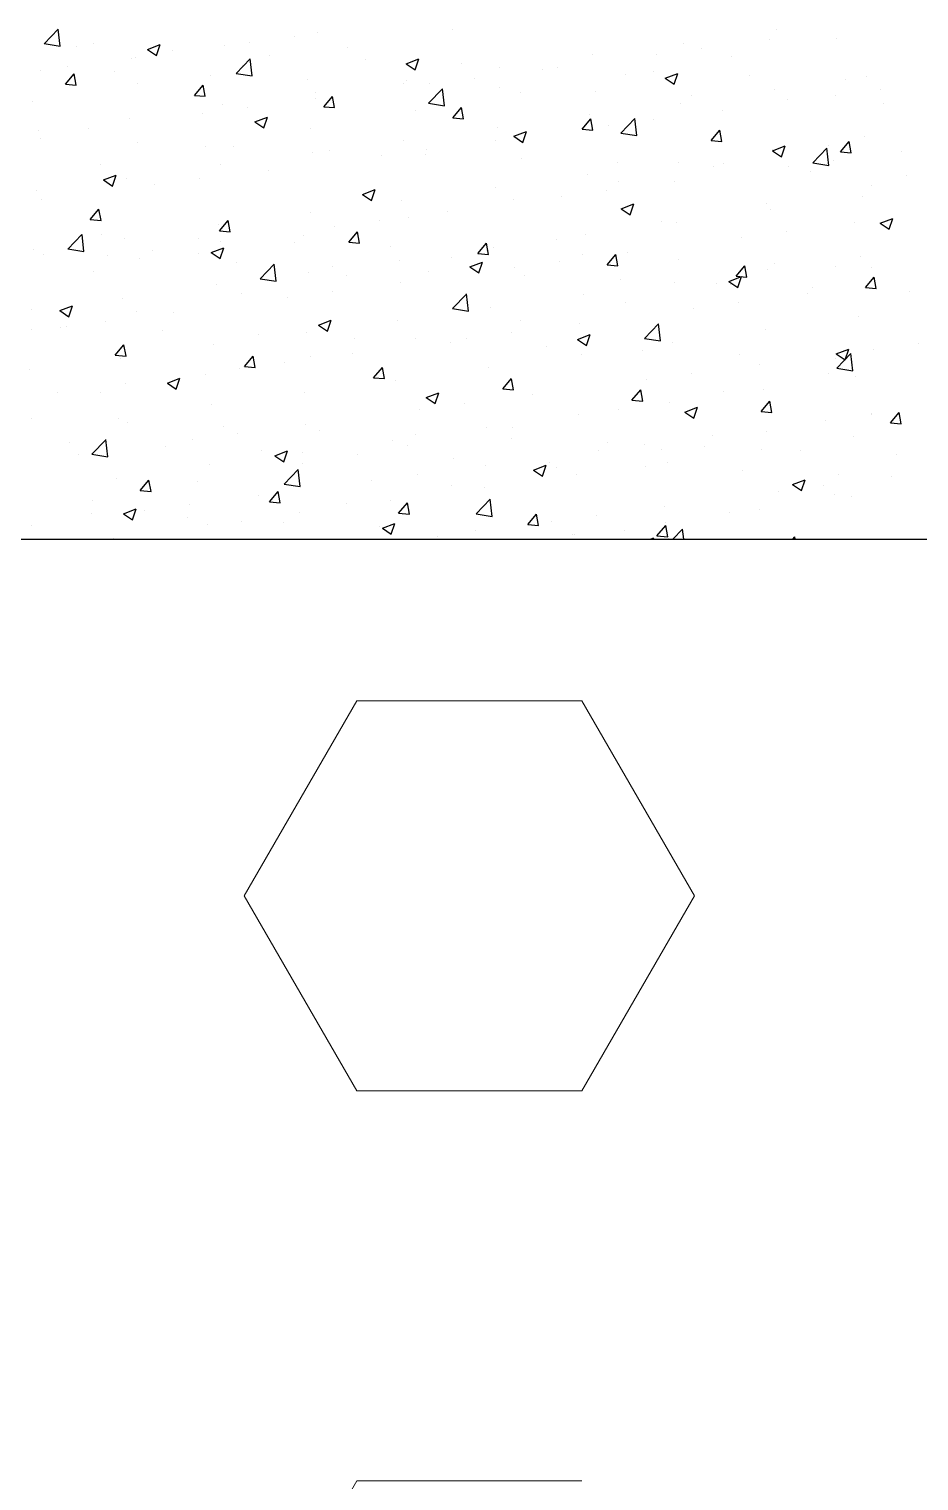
# Model space of a CAD drawing. Header units: millimetres. Extents: x 331487 to 517269, y 198509 to 399936.
# Drawn here: x 396103 to 396597, y 384136 to 384942 of the extents above; entities that cross this region are included whole.
import ezdxf

# ---------------------------------------------------------------- set-up
doc = ezdxf.new("R2010")
doc.units = ezdxf.units.MM
doc.header["$MEASUREMENT"] = 0
doc.linetypes.add('DASHED', pattern=[0.75, 0.5, -0.25])
doc.layers.add('9th_Sunk', color=251, linetype='DASHED', lineweight=5)
doc.layers.add('COLUMN', color=6, linetype='Continuous')

msp = doc.modelspace()

# ---------------------------------------------------------------- linework, layer by layer
at = {"layer": '9th_Sunk', "linetype": 'Continuous'}
for p, q in [((396222.3, 384461.02), (396284.8, 384569.28)), ((396284.8, 384569.28), (396409.8, 384569.28)), ((396472.3, 384461.02), (396409.8, 384569.28)), ((396284.8, 384352.77), (396222.3, 384461.02)), ((396409.8, 384352.77), (396472.3, 384461.02)), ((396284.8, 384352.77), (396409.8, 384352.77)), ((396222.3, 384028.01), (396284.8, 384136.26)), ((396284.8, 384136.26), (396409.8, 384136.26))]:
    msp.add_line(p, q, dxfattribs=at)
at = {"layer": 'COLUMN', "color": 2, "linetype": 'Continuous'}
for p, q in [((396111.22, 384934.07), (396119.01, 384942.19)), ((396120.13, 384932.7), (396119.02, 384942.2)), ((396262.95, 384940.37), (396262.95, 384940.37)), ((396337.82, 384942.1), (396337.82, 384942.1)), ((396517.98, 384941.92), (396517.98, 384941.92)), ((396111.23, 384934.08), (396120.13, 384932.7)), ((396129.36, 384932.26), (396129.36, 384932.26)), ((396138.9, 384934.03), (396138.9, 384934.03)), ((396168.63, 384930.93), (396175.63, 384933.61)), ((396168.63, 384930.93), (396173.6, 384927.57)), ((396173.6, 384927.57), (396175.63, 384933.61)), ((396211.61, 384933.33), (396211.61, 384933.33)), ((396225.29, 384934.54), (396225.29, 384934.54)), ((396250.33, 384937.84), (396250.33, 384937.84)), ((396279.5, 384932.09), (396279.5, 384932.09)), ((396466.04, 384934.42), (396466.04, 384934.42)), ((396476.14, 384931.59), (396476.14, 384931.59)), ((396514.02, 384936.58), (396514.02, 384936.58)), ((396550.97, 384937.14), (396550.97, 384937.14)), ((396159.67, 384925.83), (396159.67, 384925.83)), ((396162.14, 384926.23), (396162.14, 384926.23)), ((396182.74, 384930.01), (396182.74, 384930.01)), ((396217.94, 384917.52), (396225.73, 384925.63)), ((396221.18, 384922.08), (396221.18, 384922.08)), ((396226.85, 384916.15), (396225.74, 384925.65)), ((396236.12, 384927.75), (396236.12, 384927.75)), ((396289.51, 384925.49), (396289.51, 384925.49)), ((396312.34, 384922.92), (396319.34, 384925.6)), ((396312.34, 384922.92), (396317.32, 384919.56)), ((396317.31, 384919.56), (396319.34, 384925.6)), ((396342.89, 384923.24), (396342.89, 384923.24)), ((396415.53, 384928.02), (396415.53, 384928.02)), ((396451.11, 384928.29), (396451.11, 384928.29)), ((396492.65, 384927.13), (396492.65, 384927.13)), ((396109.16, 384919.43), (396109.16, 384919.43)), ((396123.02, 384911.65), (396127.84, 384917.39)), ((396124.26, 384921.24), (396124.26, 384921.24)), ((396128.99, 384911.12), (396127.84, 384917.39)), ((396150.45, 384918.83), (396150.45, 384918.83)), ((396203.83, 384916.57), (396203.83, 384916.57)), ((396217.96, 384917.53), (396226.85, 384916.15)), ((396257.21, 384914.32), (396257.21, 384914.32)), ((396350.08, 384914.99), (396350.08, 384914.99)), ((396364.19, 384920.98), (396364.19, 384920.98)), ((396387.95, 384919.98), (396387.95, 384919.98)), ((396396.27, 384920.98), (396396.27, 384920.98)), ((396434.33, 384917.12), (396434.33, 384917.12)), ((396449.65, 384918.73), (396449.65, 384918.73)), ((396456.06, 384914.91), (396463.06, 384917.6)), ((396456.06, 384914.91), (396461.03, 384911.55)), ((396461.03, 384911.55), (396463.05, 384917.59)), ((396503.04, 384916.47), (396503.04, 384916.47)), ((396556.42, 384914.22), (396556.42, 384914.22)), ((396568.11, 384915.67), (396568.11, 384915.67)), ((396123.02, 384911.65), (396129, 384911.13)), ((396162.86, 384912.07), (396162.86, 384912.07)), ((396194.74, 384905.37), (396199.57, 384911.12)), ((396200.72, 384904.85), (396199.56, 384911.11)), ((396261.74, 384907.08), (396261.74, 384907.08)), ((396310.59, 384912.06), (396310.59, 384912.06)), ((396312.25, 384913.48), (396312.25, 384913.48)), ((396324.67, 384900.96), (396332.46, 384909.08)), ((396325.05, 384911.7), (396325.05, 384911.7)), ((396333.57, 384899.6), (396332.47, 384909.09)), ((396363.97, 384909.81), (396363.97, 384909.81)), ((396376.01, 384907.11), (396376.01, 384907.11)), ((396417.36, 384907.55), (396417.36, 384907.55)), ((396516.76, 384908.63), (396516.76, 384908.63)), ((396575.9, 384908.74), (396575.9, 384908.74)), ((396104.55, 384902.06), (396104.55, 384902.06)), ((396194.74, 384905.37), (396200.72, 384904.85)), ((396210.39, 384900.04), (396210.39, 384900.04)), ((396224.02, 384898.4), (396224.02, 384898.4)), ((396261.89, 384903.38), (396261.89, 384903.38)), ((396266.47, 384899.1), (396271.29, 384904.84)), ((396266.47, 384899.1), (396272.45, 384898.58)), ((396272.45, 384898.57), (396271.29, 384904.84)), ((396324.68, 384900.98), (396333.57, 384899.6)), ((396338.2, 384892.82), (396343.02, 384898.57)), ((396344.17, 384892.29), (396343.02, 384898.56)), ((396464.82, 384901.13), (396464.82, 384901.13)), ((396470.74, 384905.3), (396470.74, 384905.3)), ((396524.12, 384903.04), (396524.12, 384903.04)), ((396550.86, 384905.45), (396550.86, 384905.45)), ((396577.5, 384900.78), (396577.5, 384900.78)), ((396158.45, 384892.54), (396158.45, 384892.54)), ((396198.99, 384895.1), (396198.99, 384895.1)), ((396228.32, 384890.66), (396235.32, 384893.35)), ((396228.32, 384890.66), (396233.3, 384887.31)), ((396233.29, 384887.31), (396235.32, 384893.35)), ((396317.69, 384897.1), (396317.69, 384897.1)), ((396338.2, 384892.82), (396344.17, 384892.3)), ((396409.92, 384886.55), (396414.74, 384892.29)), ((396414.31, 384894.73), (396414.31, 384894.73)), ((396415.9, 384886.02), (396414.74, 384892.29)), ((396431.39, 384884.41), (396439.18, 384892.53)), ((396440.3, 384883.04), (396439.19, 384892.54)), ((396449.84, 384892.15), (396449.84, 384892.15)), ((396487.71, 384897.13), (396487.71, 384897.13)), ((396107.94, 384886.14), (396107.94, 384886.14)), ((396135.83, 384886.79), (396135.83, 384886.79)), ((396259.37, 384887.09), (396259.37, 384887.09)), ((396362.97, 384887.69), (396362.97, 384887.69)), ((396372.03, 384882.65), (396379.04, 384885.34)), ((396372.03, 384882.65), (396377.01, 384879.3)), ((396377.01, 384879.3), (396379.03, 384885.34)), ((396409.92, 384886.55), (396415.9, 384886.03)), ((396424.8, 384888.85), (396424.8, 384888.85)), ((396431.4, 384884.42), (396440.3, 384883.04)), ((396481.65, 384880.27), (396486.47, 384886.02)), ((396487.62, 384879.74), (396486.47, 384886.01)), ((396566.89, 384882.38), (396566.89, 384882.38)), ((396109.47, 384881.43), (396109.47, 384881.43)), ((396162.85, 384879.17), (396162.85, 384879.17)), ((396201.05, 384877.08), (396201.05, 384877.08)), ((396216.23, 384876.92), (396216.23, 384876.92)), ((396260.52, 384873.79), (396260.52, 384873.79)), ((396269.61, 384874.66), (396269.61, 384874.66)), ((396311.03, 384880.19), (396311.03, 384880.19)), ((396323.77, 384875.55), (396323.77, 384875.55)), ((396361.65, 384880.54), (396361.65, 384880.54)), ((396481.65, 384880.27), (396487.63, 384879.75)), ((396515.55, 384875.34), (396515.55, 384875.34)), ((396515.75, 384874.65), (396522.75, 384877.33)), ((396515.75, 384874.65), (396520.72, 384871.29)), ((396520.72, 384871.29), (396522.75, 384877.33)), ((396538.12, 384867.86), (396545.91, 384875.98)), ((396547.02, 384866.49), (396545.92, 384875.99)), ((396546.84, 384877.47), (396546.84, 384877.47)), ((396553.37, 384874), (396558.2, 384879.74)), ((396553.38, 384874), (396559.35, 384873.48)), ((396559.35, 384873.47), (396558.19, 384879.74)), ((396587.47, 384874.29), (396587.47, 384874.29)), ((396142.74, 384867.06), (396142.74, 384867.06)), ((396209.18, 384866.75), (396209.18, 384866.75)), ((396298.74, 384872.26), (396298.74, 384872.26)), ((396322.99, 384872.41), (396322.99, 384872.41)), ((396376.38, 384870.15), (396376.38, 384870.15)), ((396429.76, 384867.9), (396429.76, 384867.9)), ((396463.61, 384867.84), (396463.61, 384867.84)), ((396483.14, 384865.64), (396483.14, 384865.64)), ((396488.52, 384867.46), (396488.52, 384867.46)), ((396524.56, 384866.01), (396524.56, 384866.01)), ((396538.13, 384867.87), (396547.02, 384866.49)), ((396549.59, 384869.3), (396549.59, 384869.3)), ((396144.3, 384858.41), (396151.3, 384861.1)), ((396144.3, 384858.41), (396149.27, 384855.06)), ((396149.27, 384855.05), (396151.3, 384861.1)), ((396157.24, 384859.25), (396157.24, 384859.25)), ((396197.71, 384858.96), (396197.71, 384858.96)), ((396235.59, 384863.94), (396235.59, 384863.94)), ((396413.1, 384861.44), (396413.1, 384861.44)), ((396461.4, 384857.69), (396461.4, 384857.69)), ((396536.52, 384863.39), (396536.52, 384863.39)), ((396589.91, 384861.13), (396589.91, 384861.13)), ((396106.73, 384852.85), (396106.73, 384852.85)), ((396172.68, 384855.66), (396172.68, 384855.66)), ((396288.01, 384850.4), (396295.01, 384853.09)), ((396288.01, 384850.4), (396292.99, 384847.05)), ((396292.98, 384847.05), (396295.01, 384853.09)), ((396361.75, 384854.4), (396361.75, 384854.4)), ((396423.53, 384852.71), (396423.53, 384852.71)), ((396430.2, 384857.45), (396430.2, 384857.45)), ((396570.8, 384855.52), (396570.8, 384855.52)), ((396109.52, 384847.35), (396109.52, 384847.35)), ((396136.89, 384836.43), (396141.71, 384842.18)), ((396142.87, 384835.9), (396141.71, 384842.17)), ((396309.81, 384846.9), (396309.81, 384846.9)), ((396371.88, 384847.44), (396371.88, 384847.44)), ((396398.5, 384849.41), (396398.5, 384849.41)), ((396431.72, 384842.39), (396438.73, 384845.08)), ((396431.72, 384842.39), (396436.7, 384839.04)), ((396436.7, 384839.04), (396438.72, 384845.08)), ((396512.48, 384845.5), (396512.48, 384845.5)), ((396514.33, 384842.05), (396514.33, 384842.05)), ((396565.67, 384849.09), (396565.67, 384849.09)), ((396136.89, 384836.43), (396142.87, 384835.91)), ((396207.96, 384833.46), (396207.96, 384833.46)), ((396208.62, 384830.15), (396213.44, 384835.9)), ((396214.6, 384829.63), (396213.44, 384835.89)), ((396259.3, 384840.5), (396259.3, 384840.5)), ((396297.47, 384836.11), (396297.47, 384836.11)), ((396313.56, 384837.43), (396313.56, 384837.43)), ((396335.34, 384841.1), (396335.34, 384841.1)), ((396454.16, 384835.49), (396454.16, 384835.49)), ((396462.39, 384834.55), (396462.39, 384834.55)), ((396561.16, 384834.85), (396561.16, 384834.85)), ((396575.44, 384834.38), (396582.44, 384837.07)), ((396575.44, 384834.38), (396580.41, 384831.03)), ((396580.41, 384831.03), (396582.44, 384837.07)), ((396124.48, 384820.1), (396132.27, 384828.22)), ((396133.38, 384818.74), (396132.28, 384828.23)), ((396143.37, 384828.07), (396143.37, 384828.07)), ((396156.02, 384825.96), (396156.02, 384825.96)), ((396196.76, 384825.82), (396196.76, 384825.82)), ((396208.62, 384830.15), (396214.6, 384829.63)), ((396255.24, 384827.42), (396255.24, 384827.42)), ((396272.43, 384832.81), (396272.43, 384832.81)), ((396280.35, 384823.88), (396285.17, 384829.62)), ((396286.32, 384823.35), (396285.17, 384829.62)), ((396395.84, 384825.48), (396395.84, 384825.48)), ((396411.88, 384828.15), (396411.88, 384828.15)), ((396498.25, 384826.57), (396498.25, 384826.57)), ((396523.28, 384829.86), (396523.28, 384829.86)), ((396105.51, 384819.56), (396105.51, 384819.56)), ((396124.49, 384820.12), (396133.38, 384818.74)), ((396171.41, 384819.51), (396171.41, 384819.51)), ((396196.93, 384817.41), (396196.93, 384817.41)), ((396203.99, 384818.15), (396210.99, 384820.84)), ((396203.99, 384818.15), (396208.96, 384814.79)), ((396208.96, 384814.79), (396210.99, 384820.83)), ((396209.28, 384824.5), (396209.28, 384824.5)), ((396250.14, 384823.56), (396250.14, 384823.56)), ((396280.35, 384823.88), (396286.32, 384823.36)), ((396303.52, 384821.31), (396303.52, 384821.31)), ((396352.07, 384817.6), (396356.89, 384823.35)), ((396352.07, 384817.6), (396358.05, 384817.08)), ((396358.05, 384817.08), (396356.89, 384823.34)), ((396356.9, 384819.05), (396356.9, 384819.05)), ((396360.54, 384821.11), (396360.54, 384821.11)), ((396435.1, 384818.25), (396435.1, 384818.25)), ((396111.08, 384816.9), (396111.08, 384816.9)), ((396146.37, 384816.22), (396146.37, 384816.22)), ((396164.46, 384814.64), (396164.46, 384814.64)), ((396217.84, 384812.39), (396217.84, 384812.39)), ((396231.2, 384803.55), (396238.99, 384811.67)), ((396240.11, 384802.18), (396239, 384811.68)), ((396271.22, 384810.13), (396271.22, 384810.13)), ((396308.6, 384813.61), (396308.6, 384813.61)), ((396337.52, 384815.47), (396337.52, 384815.47)), ((396347.7, 384810.14), (396354.7, 384812.83)), ((396347.7, 384810.14), (396352.68, 384806.78)), ((396352.67, 384806.78), (396354.7, 384812.83)), ((396372.19, 384809.97), (396372.19, 384809.97)), ((396397.22, 384813.27), (396397.22, 384813.27)), ((396410.29, 384816.8), (396410.29, 384816.8)), ((396423.8, 384811.33), (396428.62, 384817.07)), ((396423.8, 384811.33), (396429.78, 384810.81)), ((396429.77, 384810.8), (396428.62, 384817.07)), ((396463.67, 384814.54), (396463.67, 384814.54)), ((396495.52, 384805.05), (396500.34, 384810.8)), ((396501.5, 384804.53), (396500.34, 384810.79)), ((396517.05, 384812.29), (396517.05, 384812.29)), ((396550.67, 384810.51), (396550.67, 384810.51)), ((396564.46, 384815.8), (396564.46, 384815.8)), ((396570.43, 384810.03), (396570.43, 384810.03)), ((396138.61, 384807.4), (396138.61, 384807.4)), ((396231.21, 384803.56), (396240.11, 384802.18)), ((396258.09, 384807.21), (396258.09, 384807.21)), ((396279.21, 384805.46), (396279.21, 384805.46)), ((396309.03, 384801.66), (396309.03, 384801.66)), ((396324.61, 384807.88), (396324.61, 384807.88)), ((396377.99, 384805.62), (396377.99, 384805.62)), ((396431.37, 384803.37), (396431.37, 384803.37)), ((396461.18, 384801.26), (396461.18, 384801.26)), ((396484.75, 384801.11), (396484.75, 384801.11)), ((396491.42, 384802.13), (396498.42, 384804.82)), ((396491.42, 384802.13), (396496.39, 384798.78)), ((396495.52, 384805.05), (396501.5, 384804.53)), ((396496.39, 384798.77), (396498.41, 384804.82)), ((396513.11, 384808.76), (396513.11, 384808.76)), ((396567.25, 384798.78), (396572.07, 384804.52)), ((396573.23, 384798.25), (396572.07, 384804.52)), ((396206.74, 384800.17), (396206.74, 384800.17)), ((396220.89, 384795.45), (396220.89, 384795.45)), ((396246.13, 384793.37), (396246.13, 384793.37)), ((396271.16, 384796.67), (396271.16, 384796.67)), ((396337.93, 384787), (396345.71, 384795.12)), ((396346.83, 384785.63), (396345.73, 384795.13)), ((396410.66, 384794.86), (396410.66, 384794.86)), ((396492.35, 384800.5), (396492.35, 384800.5)), ((396534.85, 384795.41), (396534.85, 384795.41)), ((396538.13, 384798.85), (396538.13, 384798.85)), ((396567.25, 384798.78), (396573.23, 384798.26)), ((396591.52, 384796.6), (396591.52, 384796.6)), ((396104.29, 384786.27), (396104.29, 384786.27)), ((396119.97, 384785.9), (396126.97, 384788.58)), ((396119.97, 384785.9), (396124.94, 384782.54)), ((396124.94, 384782.54), (396126.97, 384788.58)), ((396154.81, 384792.67), (396154.81, 384792.67)), ((396162.57, 384785.44), (396162.57, 384785.44)), ((396182.97, 384785.06), (396182.97, 384785.06)), ((396337.94, 384787.01), (396346.83, 384785.63)), ((396359.32, 384787.82), (396359.32, 384787.82)), ((396434.03, 384790.49), (396434.03, 384790.49)), ((396471.94, 384787.13), (396471.94, 384787.13)), ((396496.98, 384790.42), (396496.98, 384790.42)), ((396123.48, 384777.24), (396123.48, 384777.24)), ((396145.1, 384780.07), (396145.1, 384780.07)), ((396263.68, 384777.89), (396270.68, 384780.57)), ((396263.68, 384777.89), (396268.65, 384774.53)), ((396268.65, 384774.53), (396270.68, 384780.57)), ((396307.38, 384780.32), (396307.38, 384780.32)), ((396375.72, 384780.48), (396375.72, 384780.48)), ((396408.79, 384778.81), (396408.79, 384778.81)), ((396444.65, 384770.45), (396452.44, 384778.57)), ((396453.56, 384769.08), (396452.45, 384778.58)), ((396563.24, 384782.51), (396563.24, 384782.51)), ((396104.25, 384775.43), (396104.25, 384775.43)), ((396120.06, 384776.78), (396120.06, 384776.78)), ((396176.86, 384774.99), (396176.86, 384774.99)), ((396230.24, 384772.73), (396230.24, 384772.73)), ((396256.87, 384773.92), (396256.87, 384773.92)), ((396283.63, 384770.48), (396283.63, 384770.48)), ((396317.4, 384770.47), (396317.4, 384770.47)), ((396345.88, 384770.53), (396345.88, 384770.53)), ((396370.92, 384773.82), (396370.92, 384773.82)), ((396407.39, 384769.88), (396414.39, 384772.57)), ((396407.39, 384769.88), (396412.37, 384766.52)), ((396412.36, 384766.52), (396414.39, 384772.56)), ((396444.66, 384770.46), (396453.56, 384769.08)), ((396511.9, 384775.47), (396511.9, 384775.47)), ((396150.77, 384761.21), (396155.59, 384766.96)), ((396150.77, 384761.21), (396156.75, 384760.69)), ((396156.74, 384760.68), (396155.59, 384766.95)), ((396205.53, 384766.88), (396205.53, 384766.88)), ((396282.73, 384762.21), (396282.73, 384762.21)), ((396337.01, 384768.22), (396337.01, 384768.22)), ((396390.39, 384765.97), (396390.39, 384765.97)), ((396409.45, 384761.57), (396409.45, 384761.57)), ((396443.77, 384763.71), (396443.77, 384763.71)), ((396459.96, 384767.97), (396459.96, 384767.97)), ((396497.15, 384761.46), (396497.15, 384761.46)), ((396551.11, 384761.87), (396558.11, 384764.56)), ((396551.11, 384761.87), (396556.08, 384758.51)), ((396551.37, 384753.9), (396559.16, 384762.01)), ((396556.08, 384758.51), (396558.1, 384764.56)), ((396560.28, 384752.53), (396559.18, 384762.03)), ((396571.7, 384764.28), (396571.7, 384764.28)), ((396596.73, 384767.58), (396596.73, 384767.58)), ((396103.08, 384752.98), (396103.08, 384752.98)), ((396153.59, 384759.38), (396153.59, 384759.38)), ((396219.82, 384753.93), (396219.82, 384753.93)), ((396222.49, 384754.94), (396227.32, 384760.68)), ((396222.5, 384754.94), (396228.47, 384754.41)), ((396228.47, 384754.41), (396227.31, 384760.68)), ((396244.85, 384757.23), (396244.85, 384757.23)), ((396259.08, 384760.46), (396259.08, 384760.46)), ((396294.22, 384748.66), (396299.04, 384754.41)), ((396300.2, 384748.13), (396299.04, 384754.4)), ((396358.11, 384754.53), (396358.11, 384754.53)), ((396508.54, 384755.97), (396508.54, 384755.97)), ((396550.54, 384759.2), (396550.54, 384759.2)), ((396551.39, 384753.91), (396560.28, 384752.53)), ((396156.66, 384745.62), (396156.66, 384745.62)), ((396179.66, 384745.63), (396186.66, 384748.32)), ((396179.66, 384745.63), (396184.63, 384742.28)), ((396184.63, 384742.28), (396186.66, 384748.32)), ((396200.76, 384750.45), (396200.76, 384750.45)), ((396294.22, 384748.66), (396300.2, 384748.14)), ((396306.17, 384747.03), (396306.17, 384747.03)), ((396365.95, 384742.39), (396370.77, 384748.13)), ((396371.92, 384741.86), (396370.77, 384748.12)), ((396445.64, 384747.68), (396445.64, 384747.68)), ((396470.67, 384750.98), (396470.67, 384750.98)), ((396546.54, 384750.84), (396546.54, 384750.84)), ((396562.03, 384749.22), (396562.03, 384749.22)), ((396118.79, 384740.63), (396118.79, 384740.63)), ((396142.44, 384740.44), (396142.44, 384740.44)), ((396255.66, 384740.63), (396255.66, 384740.63)), ((396323.37, 384737.62), (396330.37, 384740.31)), ((396323.37, 384737.62), (396328.35, 384734.27)), ((396328.34, 384734.27), (396330.37, 384740.31)), ((396365.95, 384742.39), (396371.92, 384741.86)), ((396382.48, 384739.37), (396382.48, 384739.37)), ((396437.67, 384736.11), (396442.49, 384741.86)), ((396443.65, 384735.58), (396442.49, 384741.85)), ((396488.22, 384740.83), (396488.22, 384740.83)), ((396510.68, 384742.18), (396510.68, 384742.18)), ((396204.31, 384733.59), (396204.31, 384733.59)), ((396319.57, 384731.09), (396319.57, 384731.09)), ((396344.61, 384734.38), (396344.61, 384734.38)), ((396429.91, 384730.82), (396429.91, 384730.82)), ((396437.67, 384736.11), (396443.65, 384735.59)), ((396458.74, 384734.68), (396458.74, 384734.68)), ((396467.08, 384729.62), (396474.09, 384732.3)), ((396467.08, 384729.62), (396472.06, 384726.26)), ((396472.05, 384726.26), (396474.08, 384732.3)), ((396509.4, 384729.83), (396514.22, 384735.58)), ((396509.4, 384729.83), (396515.38, 384729.31)), ((396515.37, 384729.31), (396514.22, 384735.57)), ((396570.5, 384728.89), (396570.5, 384728.89)), ((396581.13, 384723.56), (396585.95, 384729.3)), ((396587.1, 384723.03), (396585.94, 384729.3)), ((396104.01, 384726.14), (396104.01, 384726.14)), ((396152.37, 384726.09), (396152.37, 384726.09)), ((396157.39, 384723.89), (396157.39, 384723.89)), ((396210.77, 384721.63), (396210.77, 384721.63)), ((396256.42, 384722.77), (396256.42, 384722.77)), ((396356.89, 384721.24), (396356.89, 384721.24)), ((396371.59, 384720.81), (396371.59, 384720.81)), ((396408.23, 384728.28), (396408.23, 384728.28)), ((396545.39, 384724.84), (396545.39, 384724.84)), ((396570.43, 384728.14), (396570.43, 384728.14)), ((396581.13, 384723.56), (396587.1, 384723.04)), ((396125.09, 384712.71), (396125.09, 384712.71)), ((396137.74, 384706.14), (396145.52, 384714.26)), ((396146.64, 384704.77), (396145.54, 384714.27)), ((396193.51, 384714.49), (396193.51, 384714.49)), ((396218.55, 384717.79), (396218.55, 384717.79)), ((396264.15, 384719.38), (396264.15, 384719.38)), ((396304.95, 384713.74), (396304.95, 384713.74)), ((396317.53, 384717.12), (396317.53, 384717.12)), ((396370.92, 384714.87), (396370.92, 384714.87)), ((396424.3, 384712.61), (396424.3, 384712.61)), ((396482.24, 384716.52), (396482.24, 384716.52)), ((396512.19, 384718.88), (396512.19, 384718.88)), ((396560.81, 384715.93), (396560.81, 384715.93)), ((396130.36, 384706.18), (396130.36, 384706.18)), ((396137.75, 384706.15), (396146.64, 384704.77)), ((396178.47, 384710.46), (396178.47, 384710.46)), ((396231.85, 384708.2), (396231.85, 384708.2)), ((396239.35, 384705.37), (396246.35, 384708.06)), ((396239.35, 384705.37), (396244.32, 384702.02)), ((396244.32, 384702.02), (396246.35, 384708.06)), ((396254.44, 384707.34), (396254.44, 384707.34)), ((396285.24, 384705.95), (396285.24, 384705.95)), ((396313.27, 384710.8), (396313.27, 384710.8)), ((396419.33, 384708.24), (396419.33, 384708.24)), ((396444.36, 384711.54), (396444.36, 384711.54)), ((396453.87, 384708.86), (396453.87, 384708.86)), ((396477.68, 384710.36), (396477.68, 384710.36)), ((396509.47, 384708.89), (396509.47, 384708.89)), ((396531.06, 384708.1), (396531.06, 384708.1)), ((396584.45, 384705.85), (396584.45, 384705.85)), ((396203.1, 384700.3), (396203.1, 384700.3)), ((396244.46, 384689.59), (396252.25, 384697.71)), ((396253.37, 384688.22), (396252.26, 384697.72)), ((396254.95, 384700.79), (396254.95, 384700.79)), ((396338.62, 384703.69), (396338.62, 384703.69)), ((396356.17, 384699.93), (396356.17, 384699.93)), ((396383.06, 384697.36), (396390.06, 384700.05)), ((396383.06, 384697.36), (396388.04, 384694.01)), ((396388.03, 384694.01), (396390.06, 384700.05)), ((396392, 384701.43), (396392, 384701.43)), ((396395.55, 384698.85), (396395.55, 384698.85)), ((396445.38, 384699.18), (396445.38, 384699.18)), ((396457.53, 384701.4), (396457.53, 384701.4)), ((396498.77, 384696.92), (396498.77, 384696.92)), ((396151.16, 384692.8), (396151.16, 384692.8)), ((396164.64, 384685.99), (396169.47, 384691.74)), ((396170.62, 384685.46), (396169.46, 384691.73)), ((396196.63, 384690.78), (396196.63, 384690.78)), ((396244.47, 384689.6), (396253.37, 384688.22)), ((396293.27, 384691.65), (396293.27, 384691.65)), ((396318.3, 384694.94), (396318.3, 384694.94)), ((396337.23, 384688.84), (396337.23, 384688.84)), ((396407.02, 384694.99), (396407.02, 384694.99)), ((396526.77, 384689.35), (396533.78, 384692.04)), ((396526.77, 384689.35), (396531.75, 384686)), ((396531.75, 384686), (396533.77, 384692.04)), ((396544.12, 384688.69), (396544.12, 384688.69)), ((396552.15, 384694.67), (396552.15, 384694.67)), ((396581.99, 384693.68), (396581.99, 384693.68)), ((396138.31, 384680.77), (396138.31, 384680.77)), ((396164.64, 384685.99), (396170.62, 384685.47)), ((396230.11, 384683.33), (396230.11, 384683.33)), ((396236.37, 384679.72), (396241.19, 384685.46)), ((396242.35, 384679.19), (396241.19, 384685.46)), ((396303.73, 384680.45), (396303.73, 384680.45)), ((396351.18, 384673.04), (396358.97, 384681.15)), ((396355.67, 384687.95), (396355.67, 384687.95)), ((396360.09, 384671.67), (396358.98, 384681.17)), ((396519.09, 384685.4), (396519.09, 384685.4)), ((396550.38, 384683.88), (396550.38, 384683.88)), ((396559.59, 384682.64), (396559.59, 384682.64)), ((396137.49, 384673.06), (396137.49, 384673.06)), ((396155.33, 384673.12), (396162.33, 384675.81)), ((396155.33, 384673.12), (396160.3, 384669.76)), ((396160.3, 384669.76), (396162.33, 384675.8)), ((396167.21, 384675.05), (396167.21, 384675.05)), ((396192.24, 384678.35), (396192.24, 384678.35)), ((396236.37, 384679.72), (396242.35, 384679.19)), ((396253.22, 384674.05), (396253.22, 384674.05)), ((396278.91, 384678.83), (396278.91, 384678.83)), ((396308.1, 384673.44), (396312.92, 384679.19)), ((396308.1, 384673.44), (396314.07, 384672.92)), ((396314.07, 384672.91), (396312.92, 384679.18)), ((396351.2, 384673.05), (396360.09, 384671.67)), ((396379.82, 384667.17), (396384.64, 384672.91)), ((396385.8, 384666.64), (396384.64, 384672.91)), ((396455.93, 384677.08), (396455.93, 384677.08)), ((396492.06, 384673.87), (396492.06, 384673.87)), ((396508.25, 384675.6), (396508.25, 384675.6)), ((396104.05, 384666.74), (396104.05, 384666.74)), ((396190.87, 384670.8), (396190.87, 384670.8)), ((396201.88, 384667.01), (396201.88, 384667.01)), ((396220.59, 384668.82), (396220.59, 384668.82)), ((396244.26, 384668.55), (396244.26, 384668.55)), ((396297.64, 384666.29), (396297.64, 384666.29)), ((396299.04, 384665.11), (396306.04, 384667.8)), ((396299.04, 384665.11), (396304.01, 384661.75)), ((396304.01, 384661.75), (396306.04, 384667.8)), ((396379.82, 384667.17), (396385.8, 384666.64)), ((396393.02, 384668.8), (396393.02, 384668.8)), ((396418.06, 384672.1), (396418.06, 384672.1)), ((396451.55, 384660.89), (396456.37, 384666.64)), ((396456.31, 384668.11), (396456.31, 384668.11)), ((396457.52, 384660.36), (396456.37, 384666.63)), ((396460.35, 384659.03), (396465.7, 384664.6)), ((396466.36, 384659.03), (396465.71, 384664.61)), ((396149.94, 384659.51), (396149.94, 384659.51)), ((396329.87, 384660.49), (396329.87, 384660.49)), ((396351.02, 384664.04), (396351.02, 384664.04)), ((396404.4, 384661.78), (396404.4, 384661.78)), ((396405.8, 384661.7), (396405.8, 384661.7)), ((396433.74, 384663.86), (396433.74, 384663.86)), ((396447.77, 384659.03), (396449.75, 384659.79)), ((396449.5, 384659.03), (396449.75, 384659.79)), ((396451.55, 384660.89), (396457.53, 384660.37)), ((396457.79, 384659.53), (396457.79, 384659.53)), ((396526.98, 384659.03), (396528.1, 384660.36)), ((396528.34, 384659.03), (396528.09, 384660.36))]:
    msp.add_line(p, q, dxfattribs=at)
at = {"layer": 'COLUMN'}
msp.add_line((395720.13, 384659.03), (398080.13, 384659.03), dxfattribs=at)

doc.saveas('drawing.dxf')
